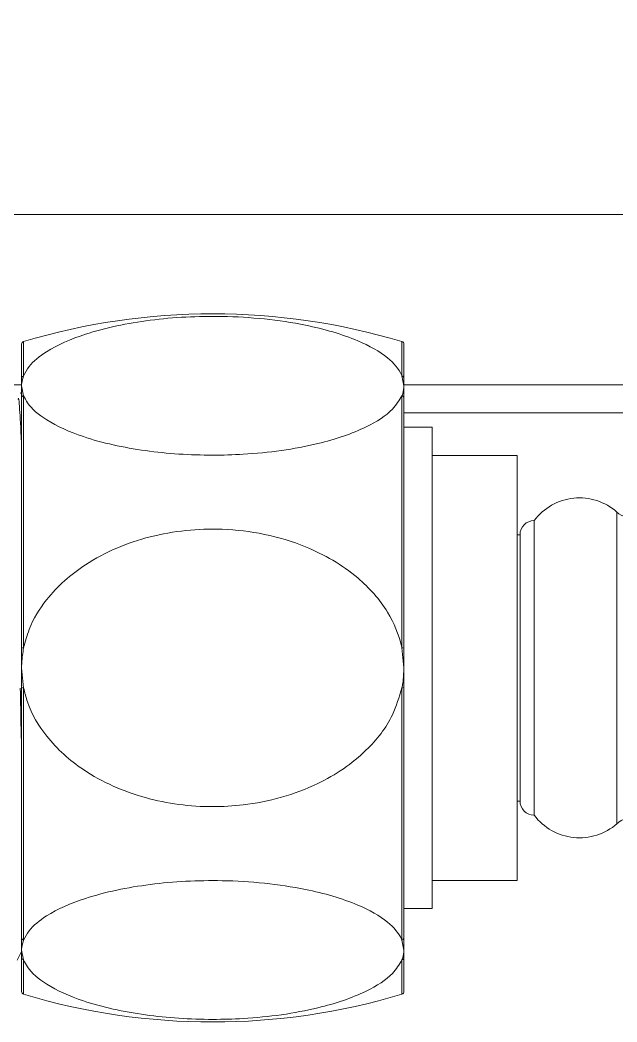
# Model space of a CAD drawing. Extents: x 14808 to 20058, y -13198 to -11680.
# Drawn here: x 15055.2 to 15065.74, y -12984.3 to -12966.62 of the extents above; entities that cross this region are included whole.
import ezdxf

# ---------------------------------------------------------------- set-up
doc = ezdxf.new("R2010")
doc.units = 0
doc.header["$LTSCALE"] = 7
doc.header["$MEASUREMENT"] = 0
doc.layers.get('0').update_dxf_attribs({"color": 2, "linetype": 'CONTINUOUS'})
doc.styles.add('GHS', font='romans', dxfattribs={"bigfont": 'ghs'})
doc.dimstyles.new('STANDARD$7', dxfattribs={"dimtxt": 3.5, "dimasz": 3, "dimexe": 1, "dimexo": 0.0625, "dimgap": 1, "dimtad": 1, "dimdec": 4, "dimzin": 0, "dimdsep": 46, "dimtxsty": 'GHS', "dimcen": 1, "dimclrt": 2, "dimadec": 0, "dimazin": 0, "dimtfac": 1, "dimtdec": 4, "dimtofl": 0, "dimtmove": 0, "dimatfit": 3, "dimfxl": 1, "dimtolj": 1, "dimtzin": 0, "dimarcsym": 0})

# ---------------------------------------------------------------- blocks, each defined once
blk = doc.blocks.new('A$C42703619')
at = {"color": 7, "linetype": 'Continuous', "lineweight": 15}
for p, q in [((84, 43.2223), (102.75, 43.2223)), ((89.875, 41.7786), (89.875, 42.0787)), ((93.25, 42.0787), (93.25, 41.7786)), ((93.2322, 41.8), (93.25, 41.7121)), ((89.8823, 41.6762), (89.8668, 41.6452)), ((89.8928, 41.6242), (89.875, 41.7121)), ((89.875, 39.3967), (89.875, 41.6043)), ((89.8928, 41.6242), (89.8928, 39.3981)), ((93.2322, 39.3981), (93.2322, 41.6242)), ((93.25, 41.6043), (93.25, 39.3967)), ((103.5269, 41.4723), (93.25, 41.4723)), ((93.5, 41.3473), (93.25, 41.3473)), ((93.5, 41.3473), (93.5, 37.0973)), ((94.25, 41.0973), (93.5, 41.0973)), ((94.25, 41.0973), (94.25, 37.3473)), ((94.4, 37.9223), (94.4, 40.5223)), ((94.275, 40.3973), (94.25, 40.3973)), ((94.275, 38.0473), (94.275, 40.3973)), ((93.2322, 39.3981), (93.25, 39.2223)), ((89.8928, 39.0465), (89.875, 39.2223)), ((89.875, 36.8404), (89.875, 39.048)), ((89.8928, 39.0465), (89.8928, 36.8204)), ((93.2322, 36.8204), (93.2322, 39.0465)), ((93.25, 39.048), (93.25, 36.8404)), ((94.25, 38.0473), (94.275, 38.0473)), ((93.5, 37.3473), (94.25, 37.3473)), ((93.25, 37.0973), (93.5, 37.0973)), ((93.2322, 36.8204), (93.25, 36.7325)), ((89.836, 36.6426), (89.8745, 36.7195)), ((89.8928, 36.6446), (89.875, 36.7325)), ((89.875, 36.3659), (89.875, 36.666)), ((93.25, 36.666), (93.25, 36.3659))]:
    blk.add_line(p, q, dxfattribs=at)
at = {"color": 8, "linetype": 'Continuous', "lineweight": 15}
for p, q in [((89.8928, 42.1027), (89.8928, 41.8)), ((93.2322, 41.8), (93.2322, 42.1027)), ((89.7213, 41.719), (89.875, 41.719)), ((93.25, 41.719), (102.7238, 41.719)), ((95.1307, 37.8473), (95.1307, 40.5973)), ((89.8928, 36.6446), (89.8928, 36.342)), ((93.2322, 36.342), (93.2322, 36.6446))]:
    blk.add_line(p, q, dxfattribs=at)
at = {"color": 7, "linetype": 'Continuous', "lineweight": 15}
for centre, radius, start, end in [((91.5625, 36.527), 5.8203, 73.32935, 106.67065), ((89.9, 42.0787), 0.025, 106.67065, 180), ((93.225, 42.0787), 0.025, 0, 73.32935), ((89.8978, 41.7777), 0.0229, 102.6767, 177.8146), ((93.2272, 41.7777), 0.0229, 2.1854, 77.3233), ((89.8967, 41.6028), 0.0218, 100.26277, 176.22656), ((93.2283, 41.6028), 0.0218, 3.77344, 79.73723), ((94.8, 40.2223), 0.5, 48.59038, 143.1301), ((95.2961, 40.7848), 0.25, 228.59038, 270), ((94.4, 40.3973), 0.125, 90, 180), ((89.8892, 39.3327), 0.0655, 86.84181, 102.53242), ((93.2358, 39.3327), 0.0655, 77.46758, 93.15819), ((89.8892, 39.1119), 0.0655, 257.46758, 273.15819), ((93.2358, 39.1119), 0.0655, 266.84181, 282.53242), ((94.4, 38.0473), 0.125, 180, 270), ((94.8, 38.2223), 0.5, 216.8699, 311.40962), ((95.2961, 37.6598), 0.25, 90, 131.40962), ((89.8967, 36.8418), 0.0218, 183.77344, 259.73723), ((93.2283, 36.8418), 0.0218, 280.26277, 356.22656), ((89.8978, 36.6669), 0.0229, 182.1854, 257.3233), ((93.2272, 36.6669), 0.0229, 282.6767, 357.8146), ((89.9, 36.3659), 0.025, 180, 253.32935), ((91.5625, 41.9176), 5.8203, 253.32935, 286.67065), ((93.225, 36.3659), 0.025, 286.67065, 0)]:
    blk.add_arc(centre, radius, start, end, dxfattribs=at)
for points, knots in [([(89.8928, 41.8), (89.9073, 41.8275), (89.9479, 41.9042), (90.1147, 42.0395), (90.4686, 42.1942), (91.0088, 42.3059), (91.6833, 42.3406), (92.3264, 42.2761), (92.823, 42.1333), (93.1093, 41.9741), (93.2079, 41.8579), (93.2311, 41.8026), (93.2322, 41.8)], [0, 0, 0, 0, 0.040251, 0.112325, 0.221432, 0.368786, 0.519538, 0.697281, 0.824707, 0.919739, 0.996307, 1, 1, 1, 1]), ([(89.875, 41.7121), (89.8752, 41.7197), (89.876, 41.7492), (89.8856, 41.7784), (89.8928, 41.8)], [0, 0, 0, 0, 0.256693, 1, 1, 1, 1]), ([(89.875, 41.7121), (89.875, 41.7125), (89.875, 41.727), (89.875, 41.7469), (89.875, 41.7715), (89.875, 41.7786)], [0, 0, 0, 0, 0.016522, 0.715828, 1, 1, 1, 1]), ([(93.25, 41.7786), (93.25, 41.762), (93.25, 41.7386), (93.25, 41.7186), (93.25, 41.7125), (93.25, 41.7121)], [0, 0, 0, 0, 0.699392, 0.983475, 1, 1, 1, 1]), ([(89.875, 41.6043), (89.875, 41.6285), (89.875, 41.6625), (89.875, 41.7002), (89.875, 41.7115), (89.875, 41.7121)], [0, 0, 0, 0, 0.699392, 0.983475, 1, 1, 1, 1]), ([(93.25, 41.7121), (93.2483, 41.6897), (93.2459, 41.6602), (93.2348, 41.6312), (93.2322, 41.6242)], [0, 0, 0, 0, 0.758812, 1, 1, 1, 1]), ([(93.25, 41.7121), (93.25, 41.7115), (93.25, 41.6847), (93.25, 41.6467), (93.25, 41.6138), (93.25, 41.6043)], [0, 0, 0, 0, 0.016522, 0.715828, 1, 1, 1, 1]), ([(89.8437, 41.5904), (89.8441, 41.5927), (89.8493, 41.6274), (89.8595, 41.4808), (89.8701, 41.3161), (89.875, 41.1492), (89.875, 41.1492)], [0, 0, 0, 0, 0.033995, 0.514426, 0.999989, 1, 1, 1, 1]), ([(93.2322, 41.6242), (93.2083, 41.5836), (93.1478, 41.4808), (92.9007, 41.3253), (92.4545, 41.1755), (91.9699, 41.1091), (91.4525, 41.0939), (90.9608, 41.126), (90.451, 41.2368), (90.1007, 41.3921), (89.9418, 41.5263), (89.9033, 41.6034), (89.8928, 41.6242)], [0, 0, 0, 0, 0.059791, 0.151188, 0.274249, 0.436419, 0.499971, 0.641742, 0.783924, 0.887452, 0.969504, 1, 1, 1, 1]), ([(89.8928, 39.3981), (89.9073, 39.4531), (89.9479, 39.6065), (90.1147, 39.8771), (90.4686, 40.1864), (91.0088, 40.4098), (91.6833, 40.4792), (92.3264, 40.3502), (92.823, 40.0646), (93.1093, 39.7462), (93.2079, 39.5139), (93.2311, 39.4032), (93.2322, 39.3981)], [0, 0, 0, 0, 0.040251, 0.112325, 0.221432, 0.368786, 0.519538, 0.697281, 0.824707, 0.919739, 0.996307, 1, 1, 1, 1]), ([(89.875, 39.2223), (89.8752, 39.2375), (89.876, 39.2965), (89.8856, 39.3548), (89.8928, 39.3981)], [0, 0, 0, 0, 0.256693, 1, 1, 1, 1]), ([(89.875, 39.2223), (89.875, 39.2233), (89.875, 39.2647), (89.875, 39.3225), (89.875, 39.38), (89.875, 39.3967)], [0, 0, 0, 0, 0.0165224, 0.715828, 1, 1, 1, 1]), ([(93.25, 39.3967), (93.25, 39.3558), (93.25, 39.2984), (93.25, 39.2407), (93.25, 39.2233), (93.25, 39.2223)], [0, 0, 0, 0, 0.699392, 0.983475, 1, 1, 1, 1]), ([(89.875, 39.048), (89.875, 39.0888), (89.875, 39.1462), (89.875, 39.204), (89.875, 39.2214), (89.875, 39.2223)], [0, 0, 0, 0, 0.699392, 0.983475, 1, 1, 1, 1]), ([(93.25, 39.2223), (93.2483, 39.1775), (93.2459, 39.1184), (93.2348, 39.0605), (93.2322, 39.0465)], [0, 0, 0, 0, 0.758812, 1, 1, 1, 1]), ([(93.25, 39.2223), (93.25, 39.2214), (93.25, 39.18), (93.25, 39.1221), (93.25, 39.0646), (93.25, 39.048)], [0, 0, 0, 0, 0.0165224, 0.715828, 1, 1, 1, 1]), ([(89.8631, 39.0442), (89.8656, 38.9218), (89.8694, 38.7291), (89.8735, 38.5558), (89.875, 38.4926)], [0, 0, 0, 0, 0.635546, 1, 1, 1, 1]), ([(93.2322, 39.0465), (93.2083, 38.9652), (93.1478, 38.7596), (92.9007, 38.4486), (92.4545, 38.149), (91.9699, 38.0163), (91.4525, 37.9858), (90.9608, 38.05), (90.451, 38.2717), (90.1007, 38.5823), (89.9418, 38.8507), (89.9033, 39.0048), (89.8928, 39.0465)], [0, 0, 0, 0, 0.059791, 0.151188, 0.274249, 0.436419, 0.499971, 0.641742, 0.783924, 0.887452, 0.969504, 1, 1, 1, 1]), ([(89.8928, 36.8204), (89.9073, 36.8479), (89.9479, 36.9246), (90.1147, 37.0599), (90.4686, 37.2145), (91.0088, 37.3262), (91.6833, 37.3609), (92.3264, 37.2965), (92.823, 37.1536), (93.1093, 36.9945), (93.2079, 36.8783), (93.2311, 36.8229), (93.2322, 36.8204)], [0, 0, 0, 0, 0.040251, 0.112325, 0.221432, 0.368786, 0.519538, 0.697281, 0.824707, 0.919739, 0.996307, 1, 1, 1, 1]), ([(89.875, 36.7325), (89.875, 36.7331), (89.875, 36.76), (89.875, 36.7979), (89.875, 36.8309), (89.875, 36.8404)], [0, 0, 0, 0, 0.016522, 0.715828, 1, 1, 1, 1]), ([(89.875, 36.7325), (89.8752, 36.7401), (89.876, 36.7696), (89.8856, 36.7987), (89.8928, 36.8204)], [0, 0, 0, 0, 0.256693, 1, 1, 1, 1]), ([(93.25, 36.8404), (93.25, 36.8162), (93.25, 36.7822), (93.25, 36.7444), (93.25, 36.7331), (93.25, 36.7325)], [0, 0, 0, 0, 0.699392, 0.983475, 1, 1, 1, 1]), ([(89.875, 36.666), (89.875, 36.6827), (89.875, 36.706), (89.875, 36.7261), (89.875, 36.7322), (89.875, 36.7325)], [0, 0, 0, 0, 0.699392, 0.983475, 1, 1, 1, 1]), ([(93.25, 36.7325), (93.2483, 36.7101), (93.2459, 36.6806), (93.2348, 36.6516), (93.2322, 36.6446)], [0, 0, 0, 0, 0.7588119, 1, 1, 1, 1]), ([(93.25, 36.7325), (93.25, 36.7322), (93.25, 36.7176), (93.25, 36.6977), (93.25, 36.6731), (93.25, 36.666)], [0, 0, 0, 0, 0.0165224, 0.715828, 1, 1, 1, 1]), ([(93.2322, 36.6446), (93.2083, 36.6039), (93.1478, 36.5011), (92.9007, 36.3456), (92.4545, 36.1958), (91.9699, 36.1295), (91.4525, 36.1143), (90.9608, 36.1463), (90.451, 36.2572), (90.1007, 36.4125), (89.9418, 36.5467), (89.9033, 36.6237), (89.8928, 36.6446)], [0, 0, 0, 0, 0.059791, 0.151188, 0.274249, 0.436419, 0.499971, 0.641742, 0.783924, 0.887452, 0.969504, 1, 1, 1, 1])]:
    blk.add_open_spline(points, degree=3, knots=knots, dxfattribs=at)

msp = doc.modelspace()

# ---------------------------------------------------------------- block references
at = {"xscale": 2, "yscale": 2, "zscale": 2}
msp.add_blockref('A$C42703619', (14875.481, -13056.499), dxfattribs=at)

# ---------------------------------------------------------------- leaders
msp.add_leader([(15071.458, -12976.33), (15065.07, -12961.266)], dimstyle='STANDARD$7', override={"dimtxt": 3, "dimexo": 0.3, "dimgap": 2, "dimtad": 0, "dimdec": 1, "dimzin": 8, "dimcen": 0, "dimclrd": 2, "dimclre": 2, "dimazin": 2, "dimtp": 0.1, "dimtfac": 0.5, "dimtdec": 1, "dimfxl": 2.5, "dimarcsym": 1})

doc.saveas('drawing.dxf')
